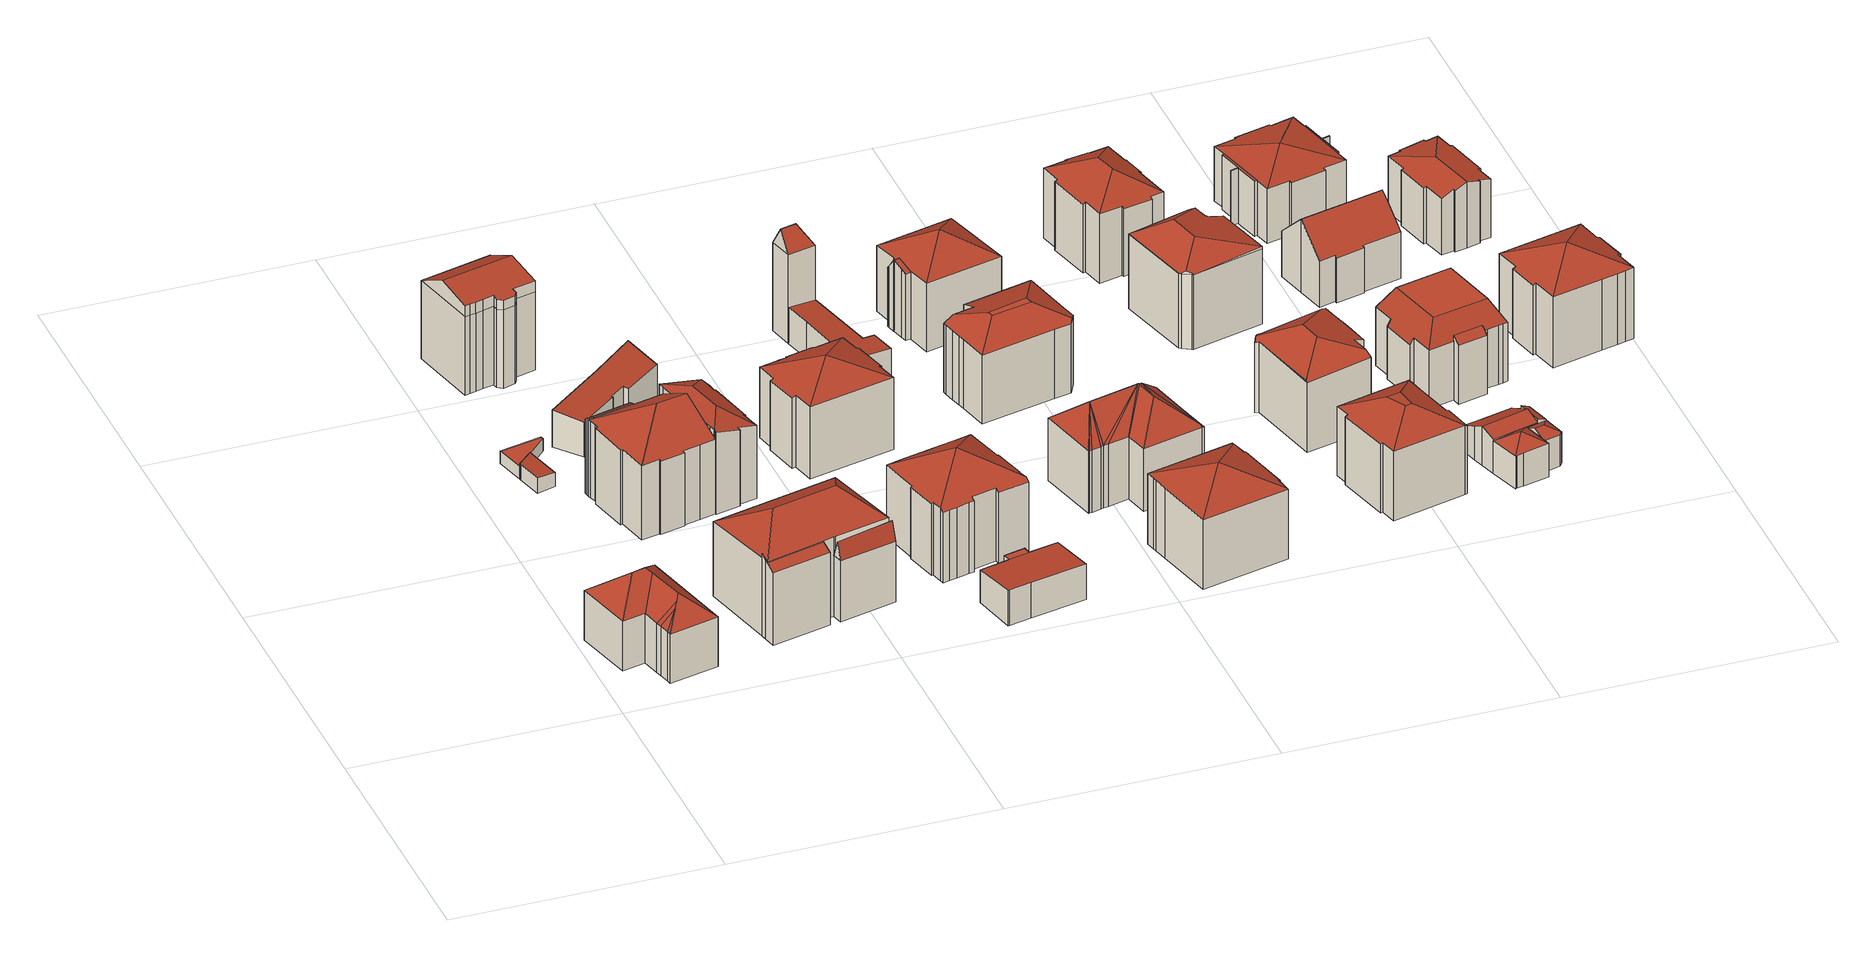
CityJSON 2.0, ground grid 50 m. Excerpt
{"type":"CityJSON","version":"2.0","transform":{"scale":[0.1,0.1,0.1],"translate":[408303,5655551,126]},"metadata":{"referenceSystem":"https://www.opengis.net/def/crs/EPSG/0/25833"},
"CityObjects":{
"building1":{"type":"Building","attributes":{"Dachtyp_tdc":"tdcFreeFormRoof","Gemeindeschluessel":14612000,"Dachneigung":39,"QualitaetDacherkennung":50,"Geometrietyp2DReferenz":"3000","measuredHeight":14.56,"function":"31001_9998","roofType":"5000"},"geometry":[{"type":"Solid","lod":"2","boundaries":[[[[0,1,2,3]],[[1,4,5,2]],[[4,6,7,5]],[[6,8,9,7]],[[8,10,11,9]],[[10,12,13,11]],[[12,14,15,13]],[[14,16,17,15]],[[16,0,3,17]],[[18,16,14]],[[16,18,0]],[[19,20,18,14,12]],[[21,22,19,12,10]],[[23,21,10,8]],[[23,8,6]],[[22,21,23,6,4]],[[20,19,22,4,1]],[[18,20,1,0]],[[3,2,5,7,9,11,13,15,17]]]],"semantics":{"surfaces":[{"type":"WallSurface"},{"type":"RoofSurface"},{"type":"GroundSurface"}],"values":[[0,0,0,0,0,0,0,0,0,1,1,1,1,1,1,1,1,1,2]]}}]},
"building2":{"type":"Building","attributes":{"Dachtyp_tdc":"tdcPolyFlatRoof","Gemeindeschluessel":14612000,"Dachneigung":3.65,"QualitaetDacherkennung":87,"Geometrietyp2DReferenz":"3000","measuredHeight":3.03,"function":"31001_9998","roofType":"2100"},"geometry":[{"type":"Solid","lod":"2","boundaries":[[[[24,25,26,27]],[[25,28,29,26]],[[28,30,31,29]],[[30,32,33,31]],[[32,24,27,33]],[[32,30,28,25,24]],[[27,26,29,31,33]]]],"semantics":{"surfaces":[{"type":"WallSurface"},{"type":"RoofSurface"},{"type":"GroundSurface"}],"values":[[0,0,0,0,0,1,2]]}}]},
"building3":{"type":"Building","attributes":{"Dachtyp_tdc":"tdcPolyFlatRoof","Gemeindeschluessel":14612000,"Dachneigung":0,"QualitaetDacherkennung":73,"Geometrietyp2DReferenz":"3000","measuredHeight":2.55,"function":"31001_9998","roofType":"1000"},"geometry":[{"type":"Solid","lod":"2","boundaries":[[[[34,35,36,26]],[[35,37,38,36]],[[37,39,40,38]],[[39,41,29,40]],[[41,34,26,29]],[[41,39,37,35,34]],[[26,36,38,40,29]]]],"semantics":{"surfaces":[{"type":"WallSurface"},{"type":"RoofSurface"},{"type":"GroundSurface"}],"values":[[0,0,0,0,0,1,2]]}}]},
"building4":{"type":"Building","attributes":{"Gemeindeschluessel":14612000,"Geometrietyp2DReferenz":"3000","function":"31001_9998","roofType":"9999"},"children":["building4-1","building4-2","building4-3"]},
"building4-1":{"type":"BuildingPart","attributes":{"Dachtyp_tdc":"tdcFreeFormRoof","Dachneigung":73.42,"QualitaetDacherkennung":18,"Geometrietyp2DReferenz":"3000","measuredHeight":15.78,"roofType":"5000"},"parents":["building4"],"geometry":[{"type":"MultiSurface","lod":"2","boundaries":[[[42,43,44,45]],[[43,46,47,44]],[[46,48,49,47]],[[50,48,46]],[[51,50,46,43]],[[51,43,42]],[[50,51,42,48]],[[45,44,47,49]]],"semantics":{"surfaces":[{"type":"WallSurface"},{"type":"RoofSurface"},{"type":"GroundSurface"}],"values":[0,0,0,0,1,0,1,2]}}]},
"building4-2":{"type":"BuildingPart","attributes":{"Dachtyp_tdc":"tdcPolyFlatRoof","Dachneigung":30.23,"QualitaetDacherkennung":35,"Geometrietyp2DReferenz":"3000","measuredHeight":16.62,"roofType":"2100"},"parents":["building4"],"geometry":[{"type":"MultiSurface","lod":"2","boundaries":[[[52,53,54,55]],[[53,56,57,54]],[[56,58,59,57]],[[58,60,61,59]],[[60,62,61]],[[58,56,53,52,63,64,60]],[[65,55,54,57,59,61]]],"semantics":{"surfaces":[{"type":"WallSurface"},{"type":"RoofSurface"},{"type":"GroundSurface"}],"values":[0,0,0,0,0,1,2]}}]},
"building4-3":{"type":"BuildingPart","attributes":{"Dachtyp_tdc":"tdcHipRoof","Dachneigung":30.56,"QualitaetDacherkennung":49,"Geometrietyp2DReferenz":"3000","measuredHeight":20.25,"roofType":"3200"},"parents":["building4"],"geometry":[{"type":"MultiSurface","lod":"2","boundaries":[[[62,66,67,61]],[[66,68,69,67]],[[68,70,42,45,69]],[[71,72,52,55,49,48]],[[70,68,73]],[[66,62,64,74,75]],[[68,66,75,73]],[[74,72,71,70,73,75]],[[65,61,67,69,45,49,55]]],"semantics":{"surfaces":[{"type":"WallSurface"},{"type":"RoofSurface"},{"type":"GroundSurface"}],"values":[0,0,0,0,1,1,1,1,2]}}]},
"building5":{"type":"Building","attributes":{"Dachtyp_tdc":"tdcFreeFormRoof","Gemeindeschluessel":14612000,"Dachneigung":10.54,"QualitaetDacherkennung":68,"Geometrietyp2DReferenz":"3000","measuredHeight":19.25,"function":"31001_9998","roofType":"5000"},"geometry":[{"type":"Solid","lod":"2","boundaries":[[[[76,77,78,79]],[[77,80,81,78]],[[80,82,83,81]],[[82,84,85,83]],[[84,86,87,85]],[[86,88,89,87]],[[88,90,91,89]],[[90,92,93,91]],[[92,94,95,93]],[[94,96,97,95]],[[96,98,99,97]],[[98,100,101,99]],[[100,76,79,101]],[[102,103,104,105,106,107,108,109,110,111,112,113,114]],[[103,84,82,104]],[[80,105,104,82]],[[86,102,114,88]],[[88,114,113,90]],[[90,113,112,92]],[[92,112,111,94]],[[94,111,110,96]],[[96,110,109,98]],[[98,109,108,100]],[[100,108,107,76]],[[76,107,106,77]],[[77,106,105,80]],[[84,103,102,86]],[[79,78,81,83,85,87,89,91,93,95,97,99,101]]]],"semantics":{"surfaces":[{"type":"WallSurface"},{"type":"RoofSurface"},{"type":"GroundSurface"}],"values":[[0,0,0,0,0,0,0,0,0,0,0,0,0,1,1,0,0,0,0,0,0,0,0,0,0,0,0,2]]}}]},
"building6":{"type":"Building","attributes":{"Gemeindeschluessel":14612000,"Geometrietyp2DReferenz":"3000","function":"31001_9998","roofType":"9999"},"children":["building6-1","building6-2","building6-3"]},
"building6-1":{"type":"BuildingPart","attributes":{"Dachtyp_tdc":"tdcHipAndGableRoof","Dachneigung":27.75,"QualitaetDacherkennung":55,"Geometrietyp2DReferenz":"3000","measuredHeight":19.5,"roofType":"5000"},"parents":["building6"],"geometry":[{"type":"MultiSurface","lod":"2","boundaries":[[[115,116,117,118]],[[116,119,120,117]],[[119,121,122,120]],[[121,123,124,122]],[[123,125,126,124]],[[125,127,128,126]],[[127,129,130,128]],[[129,131,132,130]],[[131,133,134,132]],[[133,135,136,134]],[[135,137,138,136]],[[137,139,140,138]],[[139,141,142,140]],[[143,144,145,146]],[[141,139,137,135,133,131,129,127,147]],[[127,125,123,121,119,116,115,148,149,150,147]],[[150,151,144,143,141,147]],[[152,153,118,117,120,122,124,126,128,130,132,134,136,138,140,142,146,145]]],"semantics":{"surfaces":[{"type":"WallSurface"},{"type":"RoofSurface"},{"type":"GroundSurface"}],"values":[0,0,0,0,0,0,0,0,0,0,0,0,0,0,1,1,1,2]}}]},
"building6-2":{"type":"BuildingPart","attributes":{"Dachtyp_tdc":"tdcHipRoof","Dachneigung":32.59,"QualitaetDacherkennung":26,"Geometrietyp2DReferenz":"3000","measuredHeight":17.77,"roofType":"3200"},"parents":["building6"],"geometry":[{"type":"MultiSurface","lod":"2","boundaries":[[[154,155,156,157]],[[155,158,159,156]],[[158,160,161,159]],[[160,162,163,161]],[[162,164,165,163]],[[164,166,167,165]],[[166,168,169,167]],[[168,170,171,169]],[[170,172,173,171]],[[172,174,118,173]],[[174,175,148,153,118]],[[176,177,178,145,144]],[[177,154,157,178]],[[175,174,172,170,168,166,179]],[[154,177,180]],[[166,164,162,160,158,155,154,180,179]],[[177,176,151,181,149,175,179,180]],[[157,156,159,161,163,165,167,169,171,173,118,153,152,145,178]]],"semantics":{"surfaces":[{"type":"WallSurface"},{"type":"RoofSurface"},{"type":"GroundSurface"}],"values":[0,0,0,0,0,0,0,0,0,0,0,0,0,1,1,1,1,2]}}]},
"building6-3":{"type":"BuildingPart","attributes":{"Dachtyp_tdc":"tdcPolyFlatRoof","Dachneigung":25.63,"QualitaetDacherkennung":11,"Geometrietyp2DReferenz":"3000","measuredHeight":15.49,"roofType":"2100"},"parents":["building6"],"geometry":[{"type":"MultiSurface","lod":"2","boundaries":[[[182,183,143,146,184]],[[185,186,187,142]],[[186,188,189,187]],[[188,182,184,189]],[[188,186,185,183,182]],[[184,146,142,187,189]]],"semantics":{"surfaces":[{"type":"WallSurface"},{"type":"RoofSurface"},{"type":"GroundSurface"}],"values":[0,0,0,0,1,2]}}]},
"building7":{"type":"Building","attributes":{"Dachtyp_tdc":"tdcPolyFlatRoof","Gemeindeschluessel":14612000,"Dachneigung":3.25,"QualitaetDacherkennung":66,"Geometrietyp2DReferenz":"3000","measuredHeight":7.38,"function":"31001_9998","roofType":"2100"},"geometry":[{"type":"Solid","lod":"2","boundaries":[[[[190,191,192,193]],[[191,194,195,192]],[[194,196,197,195]],[[196,198,199,197]],[[198,200,201,199]],[[200,202,203,201]],[[202,204,205,203]],[[204,206,207,205]],[[206,190,193,207]],[[206,204,202,200,198,196,194,191,190]],[[193,192,195,197,199,201,203,205,207]]]],"semantics":{"surfaces":[{"type":"WallSurface"},{"type":"RoofSurface"},{"type":"GroundSurface"}],"values":[[0,0,0,0,0,0,0,0,0,1,2]]}}]},
"building8":{"type":"Building","attributes":{"Gemeindeschluessel":14612000,"Geometrietyp2DReferenz":"3000","function":"31001_9998","roofType":"9999"},"children":["building8-1","building8-2"]},
"building8-1":{"type":"BuildingPart","attributes":{"Dachtyp_tdc":"tdcPolyFlatRoof","Dachneigung":0,"QualitaetDacherkennung":54,"Geometrietyp2DReferenz":"3000","measuredHeight":6.61,"roofType":"1000"},"parents":["building8"],"geometry":[{"type":"MultiSurface","lod":"2","boundaries":[[[208,209,210,211]],[[209,212,213,210]],[[212,214,215,213]],[[214,216,217,215]],[[216,214,212,209,208]],[[211,210,213,215,217]]],"semantics":{"surfaces":[{"type":"WallSurface"},{"type":"RoofSurface"},{"type":"GroundSurface"}],"values":[0,0,0,0,1,2]}}]},
"building8-2":{"type":"BuildingPart","attributes":{"Dachtyp_tdc":"tdcPolyFlatRoof","Dachneigung":3.25,"QualitaetDacherkennung":73,"Geometrietyp2DReferenz":"3000","measuredHeight":7.13,"roofType":"2100"},"parents":["building8"],"geometry":[{"type":"MultiSurface","lod":"2","boundaries":[[[218,208,211,219]],[[214,220,221,215]],[[214,215,217,216]],[[220,222,223,221]],[[222,224,225,223]],[[224,226,227,225]],[[226,228,229,227]],[[228,218,219,229]],[[228,226,224,222,220,214,216,208,218]],[[219,211,217,215,221,223,225,227,229]]],"semantics":{"surfaces":[{"type":"WallSurface"},{"type":"RoofSurface"},{"type":"GroundSurface"}],"values":[0,0,0,0,0,0,0,0,1,2]}}]},
"building9":{"type":"Building","attributes":{"Dachtyp_tdc":"tdcTentRoof","Gemeindeschluessel":14612000,"Dachneigung":30.08,"QualitaetDacherkennung":59,"Geometrietyp2DReferenz":"3000","measuredHeight":19.33,"function":"31001_9998","roofType":"3500"},"geometry":[{"type":"Solid","lod":"2","boundaries":[[[[230,231,232,233]],[[231,234,235,232]],[[236,237,238,239,240,241,242,243,244,245,246]],[[247,248,249,250,251,236,246]],[[252,253,254,255,256,257,258,259,260,261,247,246]],[[245,262,234,231,230,252,246]],[[235,263,264,265,266,267,268,269,270,271,272,273,274,275,276,277,278,279,280,281,282,283,284,285,286,287,288,233,232]],[[234,262,263,235]],[[262,245,264,263]],[[245,244,265,264]],[[244,243,266,265]],[[243,242,267,266]],[[242,241,268,267]],[[241,240,269,268]],[[240,239,270,269]],[[239,238,271,270]],[[238,237,272,271]],[[237,236,273,272]],[[236,251,274,273]],[[251,250,275,274]],[[250,249,276,275]],[[249,248,277,276]],[[248,247,278,277]],[[247,261,279,278]],[[258,257,283,282]],[[261,260,280,279]],[[260,259,281,280]],[[259,258,282,281]],[[257,256,284,283]],[[256,255,285,284]],[[255,254,286,285]],[[254,253,287,286]],[[253,252,288,287]],[[252,230,233,288]]]],"semantics":{"surfaces":[{"type":"WallSurface"},{"type":"RoofSurface"},{"type":"GroundSurface"}],"values":[[0,0,1,1,1,1,2,0,0,0,0,0,0,0,0,0,0,0,0,0,0,0,0,0,0,0,0,0,0,0,0,0,0,0]]}}]},
"building10":{"type":"Building","attributes":{"Dachtyp_tdc":"tdcTentRoof","Gemeindeschluessel":14612000,"Dachneigung":25.12,"QualitaetDacherkennung":55,"Geometrietyp2DReferenz":"3000","measuredHeight":17.73,"function":"31001_9998","roofType":"3500"},"geometry":[{"type":"Solid","lod":"2","boundaries":[[[[289,290,291,292]],[[290,293,294,291]],[[293,295,296,294]],[[295,297,298,296]],[[297,299,300,298]],[[299,301,302,300]],[[301,303,304,302]],[[303,305,306,304]],[[305,307,308,306]],[[307,309,310,308]],[[309,311,312,310]],[[311,313,314,312]],[[313,315,316,314]],[[315,317,318,316]],[[317,319,320,318]],[[319,321,322,320]],[[321,323,324,322]],[[323,325,326,324]],[[325,327,328,326]],[[327,329,330,328]],[[329,289,292,330]],[[313,311,309,307,305,303,301,299,297,295,293,331]],[[323,321,319,317,315,313,331]],[[325,323,331]],[[293,290,289,329,327,325,331]],[[292,291,294,296,298,300,302,304,306,308,310,312,314,316,318,320,322,324,326,328,330]]]],"semantics":{"surfaces":[{"type":"WallSurface"},{"type":"RoofSurface"},{"type":"GroundSurface"}],"values":[[0,0,0,0,0,0,0,0,0,0,0,0,0,0,0,0,0,0,0,0,0,1,1,1,1,2]]}}]},
"building11":{"type":"Building","attributes":{"Dachtyp_tdc":"tdcFreeFormRoof","Gemeindeschluessel":14612000,"Dachneigung":58.19,"QualitaetDacherkennung":7,"Geometrietyp2DReferenz":"3000","measuredHeight":21.58,"function":"31001_9998","roofType":"5000"},"geometry":[{"type":"Solid","lod":"2","boundaries":[[[[332,333,334,335]],[[333,336,337,334]],[[336,338,339,337]],[[338,340,341,339]],[[340,332,335,341]],[[342,343,340,338]],[[342,338,336]],[[344,343,342,336,333]],[[344,333,332]],[[343,344,332,340]],[[335,334,337,339,341]]]],"semantics":{"surfaces":[{"type":"WallSurface"},{"type":"RoofSurface"},{"type":"GroundSurface"}],"values":[[0,0,0,0,0,1,1,1,0,1,2]]}}]},
"building12":{"type":"Building","attributes":{"Dachtyp_tdc":"tdcPolyFlatRoof","Gemeindeschluessel":14612000,"Dachneigung":5.29,"QualitaetDacherkennung":69,"Geometrietyp2DReferenz":"3000","measuredHeight":7.36,"function":"31001_9998","roofType":"2100"},"geometry":[{"type":"Solid","lod":"2","boundaries":[[[[345,346,347,348]],[[346,349,350,347]],[[349,351,335,350]],[[351,352,341,335]],[[352,353,354,341]],[[353,355,356,354]],[[357,345,348,358]],[[355,357,358,356]],[[357,355,353,352,351,349,346,345]],[[348,347,350,335,341,354,356,358]]]],"semantics":{"surfaces":[{"type":"WallSurface"},{"type":"RoofSurface"},{"type":"GroundSurface"}],"values":[[0,0,0,0,0,0,0,0,1,2]]}}]},
"building13":{"type":"Building","attributes":{"Dachtyp_tdc":"tdcFreeFormRoof","Gemeindeschluessel":14612000,"Dachneigung":23.48,"QualitaetDacherkennung":66,"Geometrietyp2DReferenz":"3000","measuredHeight":17.75,"function":"31001_9998","roofType":"5000"},"geometry":[{"type":"Solid","lod":"2","boundaries":[[[[359,360,361,362]],[[360,363,364,361]],[[363,365,366,364]],[[365,367,368,366]],[[367,369,370,368]],[[369,371,372,370]],[[371,373,374,372]],[[373,375,376,374]],[[375,377,378,376]],[[377,379,380,378]],[[379,359,362,380]],[[381,382,367,365]],[[371,369,382,381,383,375,373]],[[377,383,381,379]],[[379,381,365,363,360,359]],[[369,367,382]],[[377,375,383]],[[362,361,364,366,368,370,372,374,376,378,380]]]],"semantics":{"surfaces":[{"type":"WallSurface"},{"type":"RoofSurface"},{"type":"GroundSurface"}],"values":[[0,0,0,0,0,0,0,0,0,0,0,1,1,1,1,0,0,2]]}}]},
"building14":{"type":"Building","attributes":{"Dachtyp_tdc":"tdcFreeFormRoof","Gemeindeschluessel":14612000,"Dachneigung":39.72,"QualitaetDacherkennung":16,"Geometrietyp2DReferenz":"3000","measuredHeight":17.65,"function":"31001_9998","roofType":"5000"},"geometry":[{"type":"Solid","lod":"2","boundaries":[[[[384,385,386,387]],[[385,388,389,386]],[[388,390,391,389]],[[390,392,393,391]],[[392,394,395,393]],[[394,396,397,395]],[[396,398,399,397]],[[398,400,401,399]],[[400,402,403,401]],[[402,404,405,403]],[[404,406,407,405]],[[406,408,409,407]],[[408,410,411,409]],[[410,412,413,411]],[[412,384,387,413]],[[414,410,408]],[[406,414,408]],[[404,414,406]],[[415,414,404]],[[415,416,414]],[[415,417,416]],[[417,415,418]],[[415,404,402]],[[402,418,415]],[[400,418,402]],[[400,419,418]],[[419,400,398]],[[419,398,396]],[[418,384,417]],[[418,385,384]],[[418,388,385]],[[419,388,418]],[[419,390,388]],[[419,392,390]],[[419,394,392]],[[394,419,396]],[[416,417,384,412]],[[414,416,412,410]],[[387,386,389,391,393,395,397,399,401,403,405,407,409,411,413]]]],"semantics":{"surfaces":[{"type":"WallSurface"},{"type":"RoofSurface"},{"type":"GroundSurface"}],"values":[[0,0,0,0,0,0,0,0,0,0,0,0,0,0,0,1,1,1,1,1,1,1,1,1,1,1,1,1,1,1,1,1,1,1,1,1,1,1,2]]}}]},
"building15":{"type":"Building","attributes":{"Gemeindeschluessel":14612000,"Dachtyp_tdc":"tdcFreeFormRoof","Dachneigung":20.76,"QualitaetDacherkennung":42,"Geometrietyp2DReferenz":"3000","measuredHeight":16.91,"function":"31001_9998","roofType":"5000"},"geometry":[{"type":"Solid","lod":"2","boundaries":[[[[420,421,422,423]],[[421,424,425,422]],[[424,426,427,425]],[[426,428,429,427]],[[428,430,431,429]],[[430,432,433,431]],[[432,434,435,433]],[[434,436,437,435]],[[436,438,439,437]],[[438,440,441,439]],[[440,442,443,441]],[[442,444,445,443]],[[444,420,423,445]],[[446,430,428,447,448,449]],[[434,432,446,449,450,436]],[[450,451,452,420,444,442,440,438,436]],[[448,447,426,424,421,452,451]],[[450,449,448,451]],[[421,420,452]],[[428,426,447]],[[432,430,446]],[[423,422,425,427,429,431,433,435,437,439,441,443,445]]]],"semantics":{"surfaces":[{"type":"WallSurface"},{"type":"RoofSurface"},{"type":"GroundSurface"}],"values":[[0,0,0,0,0,0,0,0,0,0,0,0,0,1,1,1,1,1,0,0,0,2]]}}]},
"building16":{"type":"Building","attributes":{"Gemeindeschluessel":14612000,"Geometrietyp2DReferenz":"3000","function":"31001_9998","roofType":"9999"},"children":["building16-1","building16-2"]},
"building16-1":{"type":"BuildingPart","attributes":{"Dachtyp_tdc":"tdcGableRoof","Dachneigung":17.28,"QualitaetDacherkennung":40,"Geometrietyp2DReferenz":"3000","measuredHeight":14.42,"roofType":"3100"},"parents":["building16"],"geometry":[{"type":"MultiSurface","lod":"2","boundaries":[[[453,454,455,456]],[[454,457,458,455]],[[457,459,460,458]],[[459,461,462,460]],[[461,463,464,462]],[[463,465,466,464]],[[467,453,456,468]],[[469,470,465,463,461,459,457]],[[457,454,453,467,471,469]],[[456,455,458,460,462,464,466,472,468]]],"semantics":{"surfaces":[{"type":"WallSurface"},{"type":"RoofSurface"},{"type":"GroundSurface"}],"values":[0,0,0,0,0,0,0,1,1,2]}}]},
"building16-2":{"type":"BuildingPart","attributes":{"Dachtyp_tdc":"tdcTentRoof","Dachneigung":30.7,"QualitaetDacherkennung":61,"Geometrietyp2DReferenz":"3000","measuredHeight":17.8,"roofType":"3500"},"parents":["building16"],"geometry":[{"type":"MultiSurface","lod":"2","boundaries":[[[473,466,465]],[[473,474,475,466]],[[474,476,477,475]],[[476,478,479,477]],[[478,480,481,479]],[[480,482,468,481]],[[482,483,467,468]],[[476,474,484]],[[478,476,484]],[[480,478,484]],[[474,473,470,485,471,483,482,480,484]],[[466,475,477,479,481,468,472]]],"semantics":{"surfaces":[{"type":"WallSurface"},{"type":"RoofSurface"},{"type":"GroundSurface"}],"values":[0,0,0,0,0,0,0,1,1,1,1,2]}}]},
"building17":{"type":"Building","attributes":{"Dachtyp_tdc":"tdcCutTentRoof","Gemeindeschluessel":14612000,"Dachneigung":25.05,"QualitaetDacherkennung":56,"Geometrietyp2DReferenz":"3000","measuredHeight":17.12,"function":"31001_9998","roofType":"9999"},"geometry":[{"type":"Solid","lod":"2","boundaries":[[[[486,487,488,489]],[[487,490,491,488]],[[490,492,493,491]],[[492,494,495,493]],[[494,496,497,495]],[[496,498,499,497]],[[498,500,501,499]],[[500,502,503,501]],[[502,504,505,503]],[[504,506,507,505]],[[506,508,509,507]],[[508,510,511,509]],[[510,486,489,511]],[[492,490,512,513]],[[504,502,500,498,496,494,492,513,514]],[[506,504,514,515]],[[490,487,486,510,508,506,515,512]],[[515,514,513,512]],[[489,488,491,493,495,497,499,501,503,505,507,509,511]]]],"semantics":{"surfaces":[{"type":"WallSurface"},{"type":"RoofSurface"},{"type":"GroundSurface"}],"values":[[0,0,0,0,0,0,0,0,0,0,0,0,0,1,1,1,1,1,2]]}}]},
"building18":{"type":"Building","attributes":{"Dachtyp_tdc":"tdcFreeFormRoof","Gemeindeschluessel":14612000,"Dachneigung":19.61,"QualitaetDacherkennung":42,"Geometrietyp2DReferenz":"3000","measuredHeight":17.73,"function":"31001_9998","roofType":"5000"},"geometry":[{"type":"Solid","lod":"2","boundaries":[[[[516,517,518,519]],[[517,520,521,518]],[[520,522,523,521]],[[522,524,525,523]],[[524,526,527,525]],[[526,528,529,527]],[[528,530,531,529]],[[530,532,533,531]],[[532,534,535,533]],[[534,536,537,535]],[[536,538,539,537]],[[538,516,519,539]],[[540,541,530,528,542]],[[520,543,544,545,522]],[[545,544,540,542,526,524]],[[516,538,536,534,532,541,540,544,543,517]],[[524,522,545]],[[532,530,541]],[[520,517,543]],[[528,526,542]],[[519,518,521,523,525,527,529,531,533,535,537,539]]]],"semantics":{"surfaces":[{"type":"WallSurface"},{"type":"RoofSurface"},{"type":"GroundSurface"}],"values":[[0,0,0,0,0,0,0,0,0,0,0,0,1,1,1,1,0,0,0,0,2]]}}]},
"building19":{"type":"Building","attributes":{"Dachtyp_tdc":"tdcFreeFormRoof","Gemeindeschluessel":14612000,"Dachneigung":17.18,"QualitaetDacherkennung":43,"Geometrietyp2DReferenz":"3000","measuredHeight":18.76,"function":"31001_9998","roofType":"5000"},"geometry":[{"type":"Solid","lod":"2","boundaries":[[[[546,547,548]],[[549,550,551,552,553,554,555,556,557,558,559,560,561,562,563]],[[564,565,550,549]],[[565,566,551,550]],[[566,567,552,551]],[[567,568,553,552]],[[568,569,554,553]],[[569,570,555,554]],[[570,571,556,555]],[[571,572,557,556]],[[572,573,558,557]],[[573,574,559,558]],[[574,575,560,559]],[[575,576,561,560]],[[576,546,562,561]],[[546,548,563,562]],[[548,564,549,563]],[[577,548,547,578,579]],[[580,581,582,583,574]],[[547,546,584,582,581,578]],[[580,585,586,587,588,589,590,591,579,578,581]],[[565,579,591,566]],[[566,591,590,567]],[[567,590,589,568]],[[568,589,588,569]],[[569,588,587,570]],[[570,587,586,571]],[[571,586,585,572]],[[572,585,580,573]],[[575,583,582,584,576]],[[576,584,546]],[[573,580,574]],[[564,577,579,565]],[[548,577,564]],[[574,583,575]]]],"semantics":{"surfaces":[{"type":"WallSurface"},{"type":"GroundSurface"},{"type":"RoofSurface"}],"values":[[0,1,0,0,0,0,0,0,0,0,0,0,0,0,0,0,0,2,2,2,2,0,0,0,0,0,0,0,0,0,0,0,0,0,0]]}}]},
"building20":{"type":"Building","attributes":{"Dachtyp_tdc":"tdcHipRoof","Gemeindeschluessel":14612000,"Dachneigung":25.93,"QualitaetDacherkennung":57,"Geometrietyp2DReferenz":"3000","measuredHeight":17.2,"function":"31001_9998","roofType":"3200"},"geometry":[{"type":"Solid","lod":"2","boundaries":[[[[592,593,594,595]],[[593,596,597,594]],[[596,598,599,597]],[[598,600,601,599]],[[600,602,603,601]],[[602,604,605,603]],[[604,606,607,605]],[[606,608,609,607]],[[608,610,611,609]],[[610,612,613,611]],[[612,614,615,613]],[[614,616,617,615]],[[616,618,619,617]],[[618,620,621,619]],[[620,622,623,621]],[[622,624,625,623]],[[624,626,627,625]],[[626,628,629,627]],[[628,630,631,629]],[[630,632,633,631]],[[632,634,635,633]],[[634,636,637,635]],[[636,592,595,637]],[[632,630,628,626,624,622,638]],[[606,604,602,600,598,596,639]],[[622,620,618,616,614,612,610,608,606,639,638]],[[596,593,592,636,634,632,638,639]],[[595,594,597,599,601,603,605,607,609,611,613,615,617,619,621,623,625,627,629,631,633,635,637]]]],"semantics":{"surfaces":[{"type":"WallSurface"},{"type":"RoofSurface"},{"type":"GroundSurface"}],"values":[[0,0,0,0,0,0,0,0,0,0,0,0,0,0,0,0,0,0,0,0,0,0,0,1,1,1,1,2]]}}]},
"building21":{"type":"Building","attributes":{"Gemeindeschluessel":14612000,"Geometrietyp2DReferenz":"3000","function":"31001_9998","roofType":"9999"},"children":["building21-1","building21-2","building21-3","building21-4"]},
"building21-1":{"type":"BuildingPart","attributes":{"Dachtyp_tdc":"tdcPolyFlatRoof","Dachneigung":25.4,"QualitaetDacherkennung":68,"Geometrietyp2DReferenz":"3000","measuredHeight":7.49,"roofType":"2100"},"parents":["building21"],"geometry":[{"type":"MultiSurface","lod":"2","boundaries":[[[640,641,642,643,644]],[[641,645,646,642]],[[645,647,648,646]],[[647,645,641,640,649,650,651]],[[643,642,646,648,652]]],"semantics":{"surfaces":[{"type":"WallSurface"},{"type":"RoofSurface"},{"type":"GroundSurface"}],"values":[0,0,0,1,2]}}]},
"building21-2":{"type":"BuildingPart","attributes":{"Dachtyp_tdc":"tdcTentRoof","Dachneigung":34.25,"QualitaetDacherkennung":73,"Geometrietyp2DReferenz":"3000","measuredHeight":8.67,"roofType":"3500"},"parents":["building21"],"geometry":[{"type":"MultiSurface","lod":"2","boundaries":[[[653,654,655,656]],[[657,658,659,660]],[[658,661,662,659]],[[661,663,664,662]],[[663,665,666,664]],[[665,653,656,666]],[[661,658,657,667,657,668]],[[653,665,663,661,668]],[[654,653,668]],[[657,654,668]],[[656,655,660,648,660,659,662,664,666]]],"semantics":{"surfaces":[{"type":"WallSurface"},{"type":"RoofSurface"},{"type":"GroundSurface"}],"values":[0,0,0,0,0,0,1,1,1,1,2]}}]},
"building21-3":{"type":"BuildingPart","attributes":{"Dachtyp_tdc":"tdcGableRoof","Dachneigung":42.46,"QualitaetDacherkennung":2,"Geometrietyp2DReferenz":"3000","measuredHeight":2.67,"roofType":"3100"},"parents":["building21"],"geometry":[{"type":"MultiSurface","lod":"2","boundaries":[[[669,670,671,672]],[[670,673,674,671]],[[673,675,676,674]],[[675,677,678,676]],[[679,669,672,680]],[[675,673,670,669]],[[669,679,677,675]],[[672,671,674,676,678,680]]],"semantics":{"surfaces":[{"type":"WallSurface"},{"type":"RoofSurface"},{"type":"GroundSurface"}],"values":[0,0,0,0,0,1,1,2]}}]},
"building21-4":{"type":"BuildingPart","attributes":{"Dachtyp_tdc":"tdcGableRoof","Dachneigung":25.94,"QualitaetDacherkennung":58,"Geometrietyp2DReferenz":"3000","measuredHeight":7.79,"roofType":"3100"},"parents":["building21"],"geometry":[{"type":"MultiSurface","lod":"2","boundaries":[[[681,682,683,678,677]],[[682,644,643,683]],[[684,685,686,655,654]],[[685,687,688,686]],[[687,689,679,680,688]],[[685,684,690,651,691]],[[691,649,644,682,681,689,687,685]],[[678,683,643,652,648,660,655,686,688,680]]],"semantics":{"surfaces":[{"type":"WallSurface"},{"type":"RoofSurface"},{"type":"GroundSurface"}],"values":[0,0,0,0,0,1,1,2]}}]},
"building22":{"type":"Building","attributes":{"Dachtyp_tdc":"tdcFreeFormRoof","Gemeindeschluessel":14612000,"Dachneigung":25.18,"QualitaetDacherkennung":74,"Geometrietyp2DReferenz":"3000","measuredHeight":7.45,"function":"31001_9998","roofType":"5000"},"geometry":[{"type":"Solid","lod":"2","boundaries":[[[[692,693,694,695]],[[693,696,697,694]],[[696,698,699,697]],[[698,700,701,699]],[[700,692,695,701]],[[702,698,696,703]],[[703,696,693,704]],[[700,702,703,704,692]],[[700,698,702]],[[693,692,704]],[[695,694,697,699,701]]]],"semantics":{"surfaces":[{"type":"WallSurface"},{"type":"RoofSurface"},{"type":"GroundSurface"}],"values":[[0,0,0,0,0,1,1,1,0,0,2]]}}]},
"building23":{"type":"Building","attributes":{"Gemeindeschluessel":14612000,"Geometrietyp2DReferenz":"3000","function":"31001_9998","roofType":"9999"},"children":["building23-1","building23-2"]},
"building23-1":{"type":"BuildingPart","attributes":{"Dachtyp_tdc":"tdcCutTentRoof","Dachneigung":0.178,"QualitaetDacherkennung":71,"Geometrietyp2DReferenz":"3000","measuredHeight":16.13,"roofType":"9999"},"parents":["building23"],"geometry":[{"type":"MultiSurface","lod":"2","boundaries":[[[705,706,707,708]],[[706,709,710,707]],[[709,711,712,710]],[[711,713,714,712]],[[713,715,716,714]],[[715,717,718,716]],[[717,719,720,718]],[[719,721,722,720]],[[721,723,724,722]],[[723,725,726,724]],[[725,727,728,726]],[[729,730,731,732]],[[730,733,734,731]],[[733,735,736,734]],[[735,737,738,736]],[[737,739,740,738]],[[739,741,742,740]],[[741,743,744,742]],[[743,745,746,744]],[[745,705,708,746]],[[719,717,715,713,711,709,747,748]],[[730,729,727,725,723,721,719,748,749]],[[741,739,737,735,733,730,749,750]],[[709,706,705,745,743,741,750,747]],[[750,749,748,747]],[[708,707,710,712,714,716,718,720,722,724,726,728,732,731,734,736,738,740,742,744,746]]],"semantics":{"surfaces":[{"type":"WallSurface"},{"type":"RoofSurface"},{"type":"GroundSurface"}],"values":[0,0,0,0,0,0,0,0,0,0,0,0,0,0,0,0,0,0,0,0,1,1,1,1,1,2]}}]},
"building23-2":{"type":"BuildingPart","attributes":{"Dachtyp_tdc":"tdcPolyFlatRoof","Dachneigung":38.36,"QualitaetDacherkennung":26,"Geometrietyp2DReferenz":"3000","measuredHeight":13.01,"roofType":"2100"},"parents":["building23"],"geometry":[{"type":"MultiSurface","lod":"2","boundaries":[[[751,728,727]],[[751,752,753,728]],[[752,754,755,753]],[[754,756,757,755]],[[756,758,729,732,757]],[[756,754,752,751,758]],[[732,728,753,755,757]]],"semantics":{"surfaces":[{"type":"WallSurface"},{"type":"RoofSurface"},{"type":"GroundSurface"}],"values":[0,0,0,0,0,1,2]}}]},
"building24":{"type":"Building","attributes":{"Dachtyp_tdc":"tdcGableRoof","Gemeindeschluessel":14612000,"Dachneigung":43.08,"QualitaetDacherkennung":63,"Geometrietyp2DReferenz":"3000","measuredHeight":14.71,"function":"31001_9998","roofType":"3100"},"geometry":[{"type":"Solid","lod":"2","boundaries":[[[[759,760,761,762]],[[760,763,764,761]],[[763,765,766,764]],[[765,767,768,766]],[[767,769,770,768]],[[769,771,772,770]],[[771,773,774,772]],[[773,775,776,774]],[[775,777,778,776]],[[777,779,780,778]],[[779,781,782,780]],[[781,783,784,782]],[[783,785,786,784]],[[785,759,762,786]],[[781,779,777,775,773,771]],[[771,769,767,765,763,760,759,785,783,781]],[[762,761,764,766,768,770,772,774,776,778,780,782,784,786]]]],"semantics":{"surfaces":[{"type":"WallSurface"},{"type":"RoofSurface"},{"type":"GroundSurface"}],"values":[[0,0,0,0,0,0,0,0,0,0,0,0,0,0,1,1,2]]}}]},
"building25":{"type":"Building","attributes":{"Gemeindeschluessel":14612000,"Geometrietyp2DReferenz":"3000","function":"31001_9998","roofType":"9999"},"children":["building25-1","building25-2","building25-3"]},
"building25-1":{"type":"BuildingPart","attributes":{"Dachtyp_tdc":"tdcPolyFlatRoof","Dachneigung":0,"QualitaetDacherkennung":64,"Geometrietyp2DReferenz":"3000","measuredHeight":11,"roofType":"1000"},"parents":["building25"],"geometry":[{"type":"MultiSurface","lod":"2","boundaries":[[[787,788,789,790]],[[788,791,792,789]],[[791,793,794,795,792]],[[796,797,798,799,800]],[[797,801,802,798]],[[801,803,804,802]],[[803,787,790,804]],[[803,801,797,796,793,791,788,787]],[[790,789,792,795,799,798,802,804]]],"semantics":{"surfaces":[{"type":"WallSurface"},{"type":"RoofSurface"},{"type":"GroundSurface"}],"values":[0,0,0,0,0,0,0,1,2]}}]},
"building25-2":{"type":"BuildingPart","attributes":{"Dachtyp_tdc":"tdcTentRoof","Dachneigung":14.21,"QualitaetDacherkennung":83,"Geometrietyp2DReferenz":"3000","measuredHeight":12.98,"roofType":"3500"},"parents":["building25"],"geometry":[{"type":"MultiSurface","lod":"2","boundaries":[[[805,806,807,808]],[[806,809,810,807]],[[809,800,799,810]],[[794,811,812,795]],[[811,813,814,812]],[[813,815,816,814]],[[815,817,818,816]],[[817,819,820,818]],[[819,821,822,820]],[[821,823,824,822]],[[823,825,826,824]],[[825,827,826]],[[828,829,830]],[[828,831,832,829]],[[831,833,834,832]],[[833,835,836,834]],[[835,805,808,836]],[[813,811,794,800,809,837]],[[823,821,819,817,815,813,837]],[[831,828,825,823,837]],[[809,806,805,835,833,831,837]],[[808,807,810,799,795,812,814,816,818,820,822,824,826,829,832,834,836]]],"semantics":{"surfaces":[{"type":"WallSurface"},{"type":"RoofSurface"},{"type":"GroundSurface"}],"values":[0,0,0,0,0,0,0,0,0,0,0,0,0,0,0,0,0,1,1,1,1,2]}}]},
"building25-3":{"type":"BuildingPart","attributes":{"Dachtyp_tdc":"tdcPolyFlatRoof","Dachneigung":0,"QualitaetDacherkennung":27,"Geometrietyp2DReferenz":"3000","measuredHeight":10.81,"roofType":"1000"},"parents":["building25"],"geometry":[{"type":"MultiSurface","lod":"2","boundaries":[[[827,838,839,826]],[[838,840,841,839]],[[840,842,843,841]],[[842,844,845,843]],[[844,846,847,845]],[[846,848,849,847]],[[848,830,829,849]],[[830,848,846,844,842,840,838,827]],[[839,841,843,845,847,849,829,826]]],"semantics":{"surfaces":[{"type":"WallSurface"},{"type":"RoofSurface"},{"type":"GroundSurface"}],"values":[0,0,0,0,0,0,0,1,2]}}]},
"building26":{"type":"Building","attributes":{"Dachtyp_tdc":"tdcTentRoof","Gemeindeschluessel":14612000,"Dachneigung":24.18,"QualitaetDacherkennung":63,"Geometrietyp2DReferenz":"3000","measuredHeight":17.93,"function":"31001_9998","roofType":"3500"},"geometry":[{"type":"Solid","lod":"2","boundaries":[[[[850,851,852,853]],[[851,854,855,852]],[[854,856,857,855]],[[856,858,859,857]],[[858,860,861,859]],[[860,862,863,861]],[[862,864,865,863]],[[864,866,867,865]],[[866,868,869,867]],[[868,870,871,869]],[[870,872,873,871]],[[872,874,875,873]],[[874,876,877,875]],[[876,878,879,877]],[[878,880,881,879]],[[880,850,853,881]],[[860,858,856,854,851,850,880,882]],[[868,866,864,862,860,882]],[[878,876,874,872,870,868,882]],[[880,878,882]],[[853,852,855,857,859,861,863,865,867,869,871,873,875,877,879,881]]]],"semantics":{"surfaces":[{"type":"WallSurface"},{"type":"RoofSurface"},{"type":"GroundSurface"}],"values":[[0,0,0,0,0,0,0,0,0,0,0,0,0,0,0,0,1,1,1,1,2]]}}]},
"building27":{"type":"Building","attributes":{"Dachtyp_tdc":"tdcHipAndGableRoof","Gemeindeschluessel":14612000,"Dachneigung":15.52,"QualitaetDacherkennung":52,"Geometrietyp2DReferenz":"3000","measuredHeight":13.14,"function":"31001_9998","roofType":"5000"},"geometry":[{"type":"Solid","lod":"2","boundaries":[[[[883,884,885,886]],[[884,887,888,885]],[[887,889,890,888]],[[889,891,892,890]],[[891,893,894,892]],[[893,895,896,894]],[[895,897,898,896]],[[897,899,900,898]],[[899,901,902,900]],[[901,903,904,902]],[[903,905,906,904]],[[905,907,908,906]],[[907,909,910,908]],[[909,911,912,910]],[[911,913,914,912]],[[913,915,916,914]],[[915,917,918,916]],[[917,919,920,918]],[[919,921,922,920]],[[921,923,924,922]],[[923,883,886,924]],[[919,917,915,913,911,909,925]],[[909,907,905,903,901,899,897,895,893,925]],[[893,891,889,887,884,883,923,921,919,925]],[[886,885,888,890,892,894,896,898,900,902,904,906,908,910,912,914,916,918,920,922,924]]]],"semantics":{"surfaces":[{"type":"WallSurface"},{"type":"RoofSurface"},{"type":"GroundSurface"}],"values":[[0,0,0,0,0,0,0,0,0,0,0,0,0,0,0,0,0,0,0,0,0,1,1,1,2]]}}]}
},
"vertices":[
[85,47,133],[82,58,133],[82,58,34],[85,47,34],[74,93,133],[74,93,34],[30,83,133],[30,83,34],[3,196,133],[3,196,34],[141,229,133],[141,229,34],[186,41,133],[186,41,34],[92,18,133],[92,18,34],[90,27,133],[90,27,34],[114,54,157],[128,77,172],[122,67,165],[98,159,180],[109,152,172],[73,153,180],
[76,705,61],[75,708,61],[75,708,30],[76,705,30],[105,739,58],[105,739,30],[123,665,58],[123,665,30],[88,656,61],[88,656,30],
[75,708,55],[61,764,55],[61,764,30],[140,781,55],[140,781,30],[142,776,55],[142,776,30],[105,739,55],
[533,151,152],[538,130,152],[538,130,30],[533,151,30],[430,105,152],[430,105,30],[425,125,152],[425,125,30],[428,115,185],[536,141,188],
[405,120,187],[410,101,176],[410,101,30],[405,120,30],[298,75,176],[298,75,30],[293,98,190],[293,98,30],[290,109,196],[290,109,30],[290,109,187],[294,92,186],[293,96,188],[294,92,30],
[256,255,179],[256,255,30],[496,311,180],[496,311,30],[533,151,189],[425,125,189],[405,120,189],[461,211,232],[294,92,188],[336,181,232],
[103,1000,179],[93,998,179],[93,998,22],[103,1000,22],[83,995,179],[83,995,22],[53,1128,179],[53,1128,22],[189,1161,179],[189,1161,22],[221,1028,179],[221,1028,22],[176,1017,179],[176,1017,22],[179,1008,179],[179,1008,22],[174,1000,179],[174,1000,22],[151,993,179],[151,993,22],[141,999,179],[141,999,22],[139,1009,179],[139,1009,22],[118,1004,179],[118,1004,22],[221,1028,201],[204,1097,214],[68,1064,214],[83,995,201],[93,998,201],[103,1000,201],[118,1004,201],[139,1009,201],[141,999,199],[151,993,198],[174,1000,198],[179,1008,199],[176,1017,201],
[348,494,178],[318,487,178],[318,487,29],[348,494,29],[285,479,178],[285,479,29],[286,476,176],[286,476,29],[239,465,176],[239,465,29],[238,468,178],[238,468,29],[203,460,178],[203,460,29],[190,518,179],[190,518,29],[186,517,178],[186,517,29],[169,593,180],[169,593,29],[172,594,182],[172,594,29],[171,601,182],[171,601,29],[168,613,182],[168,613,29],[166,619,182],[166,619,29],[254,639,182],[311,652,182],[311,652,29],[254,639,29],[269,566,224],[347,496,179],[340,528,196],[328,579,224],[317,628,196],[328,579,29],[347,496,29],
[392,682,175],[398,659,175],[398,659,29],[392,682,29],[401,644,175],[401,644,29],[404,645,173],[404,645,29],[425,556,172],[425,556,29],[420,555,175],[420,555,29],[430,515,175],[430,515,29],[393,507,184],[393,507,29],[395,502,182],[395,502,29],[348,491,194],[348,491,29],[348,494,195],[347,496,196],[311,652,196],[309,662,196],[309,662,29],[371,553,206],[355,623,206],[328,579,196],
[252,650,179],[254,639,184],[252,650,29],[166,619,184],[165,623,182],[165,623,29],[164,630,178],[164,630,29],
[304,826,93],[275,803,93],[275,803,23],[304,826,23],[277,801,93],[277,801,23],[204,744,93],[204,744,23],[165,793,97],[165,793,23],[277,882,97],[277,882,23],[359,951,97],[359,951,23],[382,871,92],[382,871,23],[311,816,92],[311,816,23],
[729,97,93],[726,112,93],[726,112,27],[729,97,27],[766,121,93],[766,121,27],[769,107,93],[769,107,27],[769,106,93],[769,106,27],
[673,84,93],[673,84,27],[825,119,93],[825,119,27],[844,32,98],[844,32,27],[737,10,98],[737,10,27],[695,1,98],[695,1,27],[692,0,98],[692,0,27],
[630,196,170],[627,195,168],[627,195,24],[630,196,24],[612,257,167],[612,257,24],[763,375,168],[731,367,168],[730,371,165],[691,362,165],[692,358,168],[667,352,168],[666,356,165],[625,346,165],[626,342,168],[597,335,168],[700,273,218],[803,214,171],[797,237,170],[800,237,168],[785,300,167],[782,299,169],[635,174,171],[637,167,166],[650,170,166],[664,173,166],[688,179,167],[698,181,167],[696,188,171],[744,200,171],[746,192,166],[805,206,166],[615,258,169],[615,258,24],[597,335,24],[626,342,24],[625,346,24],[666,356,24],[667,352,24],[692,358,24],[691,362,24],[730,371,24],[731,367,24],[763,375,24],[782,299,24],[785,300,24],[800,237,24],[797,237,24],[803,214,24],[805,206,24],[746,192,24],[744,200,24],[696,188,24],[698,181,24],[688,179,24],[664,173,24],[650,170,24],[637,167,24],[635,174,24],
[504,651,166],[510,652,169],[510,652,27],[504,651,27],[501,694,168],[501,694,27],[521,699,168],[521,699,27],[535,702,168],[535,702,27],[539,703,168],[539,703,27],[548,705,168],[548,705,27],[552,706,168],[552,706,27],[556,707,168],[556,707,27],[555,713,165],[555,713,27],[607,725,165],[607,725,27],[609,719,168],[609,719,27],[664,732,168],[664,732,27],[674,692,169],[674,692,27],[679,693,167],[679,693,27],[695,624,168],[695,624,27],[690,623,171],[690,623,27],[700,580,172],[700,580,27],[536,543,172],[536,543,27],[526,586,171],[526,586,27],[519,584,168],[519,584,27],[600,637,205],
[653,967,193],[642,1014,193],[642,1014,16],[653,967,16],[688,1024,193],[688,1024,16],[695,1026,193],[695,1026,16],[706,980,193],[706,980,16],[689,1017,206],[678,998,232],[648,991,232],
[695,777,89],[694,782,89],[694,782,16],[695,777,16],[666,913,89],[666,913,16],[653,967,89],[706,980,84],[740,840,84],[740,840,16],[763,846,82],[763,846,16],[775,796,82],[775,796,16],
[1016,115,162],[1010,140,163],[1010,140,21],[1016,115,21],[1008,148,163],[1008,148,21],[1004,166,163],[1004,166,21],[1170,205,163],[1170,205,21],[1178,170,165],[1178,170,21],[1182,171,163],[1182,171,21],[1207,70,161],[1207,70,21],[1204,70,163],[1204,70,21],[1210,40,161],[1210,40,21],[1043,1,161],[1043,1,21],[1109,105,198],[1171,199,165],[1209,44,162],
[1024,312,143],[984,303,143],[984,303,18],[1024,312,18],[975,301,143],[975,301,18],[969,299,143],[969,299,18],[952,295,143],[952,295,18],[947,294,143],[947,294,18],[945,293,143],[945,293,18],[916,414,143],[916,414,18],[1066,450,143],[1066,450,18],[1090,456,143],[1090,456,18],[1120,440,143],[1120,440,18],[1125,415,143],[1125,415,18],[1154,297,143],[1154,297,18],[1150,296,143],[1150,296,18],[1034,268,143],[1034,268,18],[1149,300,146],[1084,412,177],[1080,343,194],[1069,385,194],[1068,386,195],[973,364,194],
[847,736,153],[906,750,164],[906,750,15],[847,736,15],[899,779,153],[899,779,15],[1030,810,153],[1030,810,15],[1053,711,154],[1053,711,15],[1061,684,153],[1061,684,15],[1048,660,153],[1048,660,15],[1016,653,153],[1016,653,15],[874,620,153],[874,620,15],[861,676,153],[861,676,15],[858,689,153],[858,689,15],[853,708,153],[853,708,15],[849,728,153],[849,728,15],[1054,670,158],[1031,808,154],[989,717,184],[993,702,184],[916,686,184],[913,697,184],[866,740,164],
[842,908,148],[839,919,152],[839,919,15],[842,908,15],[834,941,159],[834,941,15],[833,942,158],[833,942,15],[830,956,139],[830,956,15],[829,960,134],[829,960,15],[840,963,134],[840,963,15],[852,910,148],[852,910,15],[844,944,159],[843,951,149],[851,916,150],[844,944,15],
[840,963,149],[828,1011,147],[828,1011,15],[975,1046,147],[975,1046,15],[1011,899,152],[1011,899,15],[863,863,152],[863,863,15],[852,910,150],[852,910,151],[920,954,193],[844,944,149],
[1380,224,157],[1385,225,160],[1385,225,21],[1380,224,21],[1377,255,160],[1377,255,21],[1519,290,160],[1519,290,21],[1524,268,160],[1524,268,21],[1527,256,160],[1527,256,21],[1545,182,160],[1545,182,21],[1551,183,157],[1551,183,21],[1564,127,157],[1564,127,21],[1559,125,160],[1559,125,21],[1418,90,160],[1418,90,21],[1410,122,160],[1410,122,21],[1406,121,158],[1406,121,21],[1451,213,188],[1478,220,188],[1482,173,192],[1469,170,192],
[1488,426,165],[1469,421,172],[1469,421,19],[1488,426,19],[1481,372,164],[1481,372,19],[1356,343,158],[1356,343,19],[1322,487,161],[1322,487,19],[1315,490,158],[1315,490,19],[1329,514,158],[1329,514,19],[1336,510,162],[1336,510,19],[1461,540,165],[1461,540,19],[1468,513,165],[1468,513,19],[1474,488,165],[1474,488,19],[1477,476,165],[1477,476,19],[1391,462,196],[1454,538,167],[1322,503,163],[1477,386,172],[1401,417,196],[1355,347,161],
[1267,729,164],[1230,872,164],[1230,873,164],[1350,903,14],[1354,886,14],[1357,876,14],[1359,866,14],[1362,859,14],[1368,855,14],[1370,856,14],[1376,857,14],[1396,863,14],[1425,751,14],[1289,716,14],[1287,717,14],[1271,726,14],[1267,729,14],[1230,873,14],[1350,903,164],[1354,886,164],[1357,876,164],[1359,866,164],[1362,859,164],[1368,855,164],[1370,856,164],[1376,857,164],[1396,863,164],[1425,751,164],[1289,716,164],[1287,717,164],[1271,726,164],[1350,903,168],[1297,835,201],[1354,886,180],[1425,751,169],[1312,774,201],[1278,722,170],[1287,717,166],[1271,726,166],[1396,863,169],[1376,857,176],[1370,856,178],[1368,855,178],[1362,859,180],[1359,866,180],[1357,876,180],
[1176,1087,151],[1181,1088,154],[1181,1088,14],[1176,1087,14],[1171,1129,154],[1171,1129,14],[1218,1141,152],[1218,1141,14],[1217,1148,148],[1217,1148,14],[1261,1158,147],[1261,1158,14],[1263,1151,151],[1263,1151,14],[1299,1160,150],[1299,1160,14],[1303,1142,150],[1303,1142,14],[1306,1130,150],[1306,1130,14],[1310,1113,150],[1310,1113,14],[1314,1114,147],[1314,1114,14],[1315,1109,147],[1315,1109,14],[1325,1070,147],[1325,1070,14],[1320,1069,150],[1320,1069,14],[1338,995,150],[1338,995,14],[1312,988,151],[1312,988,14],[1313,983,148],[1313,983,14],[1256,969,150],[1256,969,14],[1255,974,152],[1255,974,14],[1211,963,154],[1211,963,14],[1201,1005,154],[1201,1005,14],[1196,1003,151],[1196,1003,14],[1262,1039,186],[1252,1081,186],
[1706,251,91],[1722,255,83],[1722,255,16],[1706,251,16],[1706,251,85],[1735,207,83],[1735,207,16],[1718,202,91],[1718,202,16],[1709,238,91],[1711,232,91],[1713,223,91],[1711,232,16],
[1648,120,81],[1629,178,81],[1629,178,16],[1648,120,16],[1696,196,83],[1710,148,83],[1710,148,16],[1696,196,16],[1713,135,83],[1713,135,16],[1664,124,82],[1664,124,16],[1651,121,81],[1651,121,16],[1718,202,69],[1672,158,103],
[1603,270,43],[1602,273,35],[1602,273,16],[1603,270,16],[1633,281,35],[1633,281,16],[1634,278,43],[1634,278,16],[1638,263,29],[1638,263,16],[1607,255,29],[1607,255,16],
[1638,263,71],[1699,278,71],[1699,278,16],[1629,178,84],[1620,208,94],[1620,208,16],[1614,227,84],[1614,227,16],[1607,255,71],[1718,202,84],[1711,232,94],
[1710,148,81],[1696,196,82],[1696,196,18],[1710,148,18],[1735,207,82],[1735,207,18],[1747,165,81],[1747,165,18],[1742,157,81],[1742,157,18],[1745,161,83],[1720,177,93],[1703,173,93],
[1675,595,124],[1676,591,131],[1676,591,14],[1675,595,14],[1715,600,132],[1715,600,14],[1726,556,130],[1726,556,14],[1732,557,120],[1732,557,14],[1748,490,120],[1748,490,14],[1741,488,132],[1741,488,14],[1752,441,132],[1752,441,14],[1743,439,132],[1743,439,14],[1734,437,132],[1734,437,14],[1713,432,132],[1713,432,14],[1702,430,132],[1702,430,14],[1646,417,132],[1598,406,131],[1598,406,14],[1646,417,14],[1587,452,131],[1587,452,14],[1580,450,119],[1580,450,14],[1564,518,119],[1564,518,14],[1571,520,131],[1571,520,14],[1560,564,131],[1560,564,14],[1597,572,131],[1597,572,14],[1596,576,123],[1596,576,14],[1697,571,175],[1723,460,175],[1616,436,175],[1590,545,175],
[1702,430,144],[1705,417,134],[1705,417,14],[1706,415,132],[1706,415,14],[1650,402,132],[1650,402,14],[1646,417,144],
[1697,813,100],[1623,795,100],[1623,795,7],[1697,813,7],[1623,792,97],[1623,792,7],[1569,779,96],[1569,779,7],[1568,783,100],[1568,783,7],[1537,775,100],[1537,775,7],[1524,830,154],[1524,830,7],[1510,887,99],[1510,887,7],[1670,925,99],[1670,925,7],[1673,915,109],[1673,915,7],[1676,901,122],[1676,901,7],[1684,868,154],[1684,868,7],[1689,848,135],[1689,848,7],[1693,830,117],[1693,830,7],
[1485,1068,116],[1499,1072,116],[1499,1072,6],[1485,1068,6],[1488,1119,116],[1488,1119,6],[1492,1120,116],[1492,1120,115],[1492,1120,6],[1516,1023,116],[1511,1022,116],[1511,1022,6],[1516,1023,6],[1516,1023,115],[1499,1069,116],[1499,1069,6],[1485,1066,116],[1485,1066,6],
[1568,999,114],[1567,1004,115],[1567,1004,6],[1568,999,6],[1523,994,115],[1523,994,6],[1493,1120,115],[1493,1120,6],[1485,1149,115],[1485,1149,6],[1529,1160,115],[1529,1160,6],[1528,1165,114],[1528,1165,6],[1596,1181,114],[1596,1181,6],[1597,1176,116],[1597,1176,6],[1641,1187,116],[1641,1187,6],[1648,1158,116],[1648,1158,6],[1648,1158,114],[1672,1061,116],[1672,1061,6],[1672,1061,114],[1679,1031,116],[1679,1031,6],[1635,1021,116],[1635,1021,6],[1636,1015,114],[1636,1015,6],[1581,1090,136],
[1653,1159,114],[1653,1159,6],[1664,1111,114],[1664,1111,6],[1679,1115,114],[1679,1115,6],[1679,1112,114],[1679,1112,6],[1665,1109,114],[1665,1109,6],[1677,1062,114],[1677,1062,6],
[1973,608,152],[1979,609,150],[1979,609,10],[1973,608,10],[1994,548,150],[1994,548,10],[1988,546,152],[1988,546,10],[1998,500,153],[1998,500,10],[1999,497,153],[1999,497,10],[1983,493,152],[1983,493,10],[1967,489,152],[1967,489,10],[1937,482,152],[1937,482,10],[1840,459,152],[1840,459,10],[1828,510,152],[1828,510,10],[1822,508,149],[1822,508,10],[1808,569,149],[1808,569,10],[1814,570,152],[1814,570,10],[1802,618,152],[1802,618,10],[1962,655,153],[1962,655,10],[1902,558,189],
[1879,917,123],[1874,916,124],[1874,916,7],[1879,917,7],[1883,880,124],[1883,880,7],[1859,875,131],[1859,875,7],[1860,870,131],[1860,870,7],[1834,863,139],[1834,863,7],[1811,858,130],[1811,858,7],[1810,862,130],[1810,862,7],[1786,857,120],[1786,857,7],[1775,901,120],[1775,901,7],[1770,900,118],[1770,900,7],[1754,967,118],[1754,967,7],[1759,968,120],[1759,968,7],[1748,1013,120],[1748,1013,7],[1772,1018,121],[1772,1018,7],[1771,1023,120],[1771,1023,7],[1820,1035,122],[1820,1035,7],[1821,1030,123],[1821,1030,7],[1845,1036,124],[1845,1036,7],[1854,1001,124],[1854,1001,7],[1859,1002,123],[1859,1002,7],[1812,955,139]
]}
